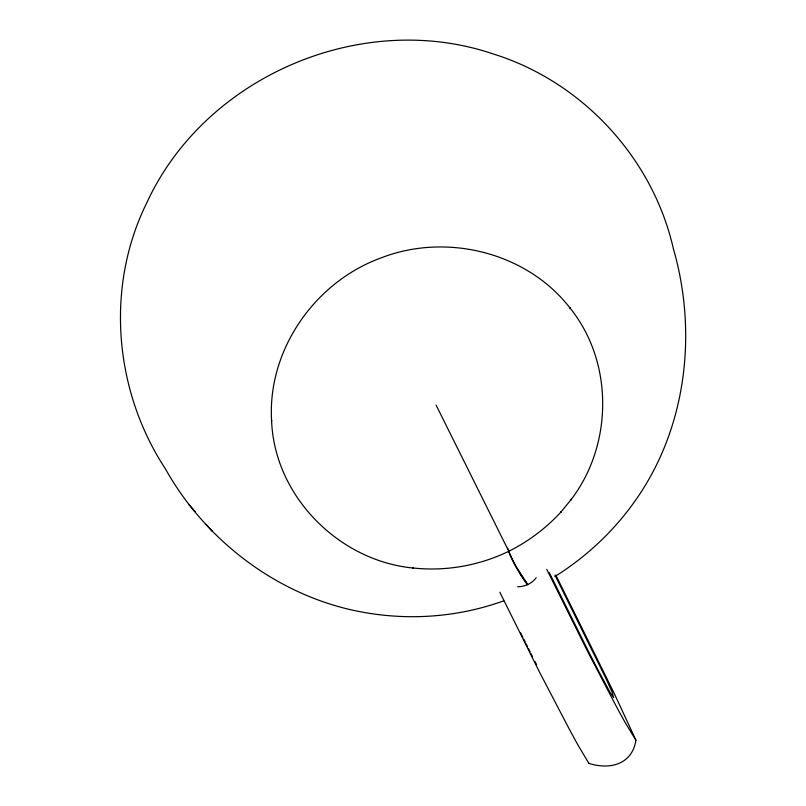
<?xml version="1.0" encoding="UTF-8"?>
<svg xmlns="http://www.w3.org/2000/svg" width="806" height="806" viewBox="0 0 806 806"><rect width="100%" height="100%" fill="white"/><g stroke="black" fill="none" stroke-linecap="round" stroke-linejoin="round"><path stroke-width="1.21" d="M555.828 575.111L614.313 693.603L635.924 740.24C632.186 764.35 610.132 770.113 588.914 763.393L588.985 763.161M635.924 740.24L625.174 722.609A441.537 9.732 64 0 1 616.167 706.106L586.778 649.827L546.77 569.328M536.212 577.69C531.98 583.554 524.797 586.728 517.654 586.768M554.8 576.582C583.897 558.417 609.578 535.013 630.221 507.609L631.864 505.362C685.906 432.661 698.258 334.863 673.393 248.802C652.789 157.734 581.781 81.235 492.577 53.75L491.761 53.468C360.514 9.753 204.613 76.943 146.833 202.759L146.4 203.586C105.173 287.631 114.281 390.94 165.321 468.709C204.825 539.295 274.433 593.004 353.723 610.434L356.584 610.988C405.368 621.104 456.881 617.809 503.76 600.823M508.777 551.284C528.414 541.471 546.186 528.121 561.016 511.941L560.533 512.535L571.373 499.297L570.809 500.002C613.074 444.972 613.85 362.206 569.923 307.872L570.275 308.325C527.033 252.157 446.161 232.38 380.775 258.021C314.723 282.05 267.088 350.368 271.622 421.145L271.582 420.581C274.383 496.153 338.903 561.077 413.559 568.059L412.753 567.948C445.517 571.585 479.107 565.671 508.747 551.294L509.07 551.667M436.076 405.075L508.918 551.516M510.863 556.13L508.747 551.294M588.914 763.393L578.234 745.53A441.537 9.732 64 0 1 569.227 729.027L539.839 672.748L499.831 592.249M188.876 504.526L195.405 511.931M206.145 524.374L212.462 531.527M508.818 551.788C512.273 561.369 520.102 575.101 527.487 584.743M526.61 582.849L515.578 565.661M527.829 584.572L524.333 579.635M523.366 578.255L519.668 572.905M514.893 564.311L515.598 565.651M535.073 661.655L536.595 664.638M514.913 564.301L512.495 559.505M528.585 648.78L530.066 651.722M531.063 653.696L532.554 656.668M526.157 643.934L527.608 646.825M523.789 639.198L525.2 642.009M507.548 548.201L509.382 551.475M520.585 632.75L522.852 637.314M555.042 575.323L605.487 677.564L611.976 691.679L613.698 697.603L610.031 692.344L599.12 672.033A164.374 3.617 64 0 1 589.569 653.565L549.279 572.653M512.515 559.495L510.843 556.14"/></g></svg>
